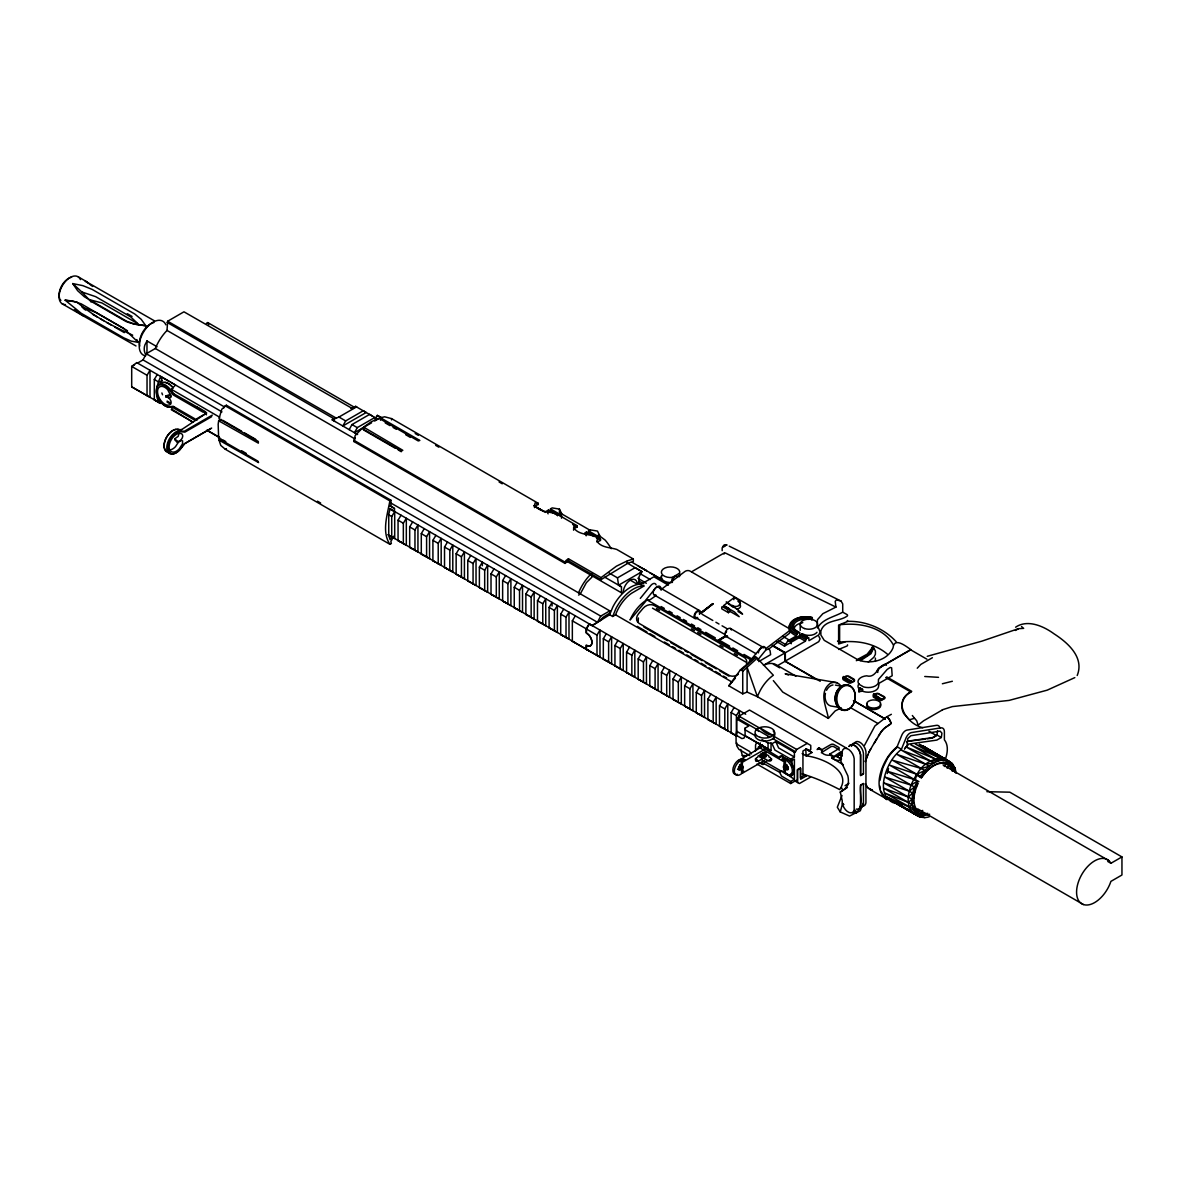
<?xml version="1.0" encoding="UTF-8"?>
<svg xmlns="http://www.w3.org/2000/svg" width="1181" height="1181" viewBox="0 0 1181 1181"><rect width="100%" height="100%" fill="white"/><g stroke="black" fill="none" stroke-linecap="round" stroke-linejoin="round"><path stroke-width="1.5" d="M722.167 550.671L722.167 547.91L723.85 545.135L727.142 544.987M875.401 661.404L875.416 658.112M733.859 599.668L733.873 598.132A1.786 0.856 53.1 0 1 734.951 597.734L739.675 600.967L740.487 603.491L739.365 604.347M534.506 507.623L534.565 505.926L538.167 504.523L538.167 503.254L391.546 418.605L384.652 416.804L380.503 417.749L380.503 420.17M573.582 530.18L573.641 528.483L577.243 527.095L577.243 525.811L550.479 510.281L550.479 508.878L552.177 507.904L559.44 509.1L561.506 513.292L561.506 518.179M761.952 739.542L768.063 743.085L771.031 743.1L771.031 750.585L745.078 735.615L743.941 738.184L741.889 738.553L736.073 735.202L736.693 731.275L745.595 736.413M879.889 780.479L882.871 767.694L887.389 758.438A32.596 18.822 -60 0 1 897.516 747.071M811.805 620.01L812.203 617.619L812.439 618.829M221.113 419.358L218.647 420.776L218.175 424.245L218.647 438.505L257.96 461.195L258.55 462.583L219.002 440.114L221.113 438.904M762.823 745.979A2.052 1.181 60 0 1 763.723 748.045L779.578 757.612L780.139 756.12L781.571 756.076L790.694 761.214L794.4 759.088L794.4 779.327L790.694 781.468L781.571 776.079L779.578 772.241L763.723 763.502A2.052 1.181 60 0 1 762.262 764.343L758.955 762.439M792.392 773.88L791.787 775.637L790.207 776.02L784.14 771.828M679.533 573.243L679.769 571.752A9.227 5.329 0 0 0 670.321 566.895A9.227 5.329 0 0 0 661.36 572.062A9.227 5.329 0 0 0 669.775 577.524L672.373 577.376L679.533 573.243L679.533 576.594M738.568 760.608L762.601 746.377M863.355 803.05L860.285 810.742L855.826 813.104L853.095 813.104M672.048 581.628L672.491 579.207L675.325 576.107L679.134 576.49M788.14 640.678L796.319 635.969L797.574 633.016L799.596 632.603L799.936 635.422L789.823 641.268M776.818 641.696L784.464 646.125L799.197 637.622L801.559 634.035L808.66 637.843L809 640.663L818.773 634.92L820.101 632.13L817.237 624.823L817.459 619.73L822.832 613.692L835.941 607.093L835.203 601.395L836.443 599.889L841.02 601.04L842.717 603.904L842.717 612.186L846.91 614.489A2.17 1.255 0 0 1 846.925 616.261C838.702 621.885 824.515 619.612 820.839 631.082L820.898 635.038L824.235 640.338L858.233 659.972C870.338 664.608 887.699 660.622 893.043 647.838C894.283 636.485 906.388 646.701 910.817 649.55L880.436 667.073A7.558 4.37 0 0 0 878.324 670.852M763.472 665.302L805.383 641.194L806.638 638.257L808.66 637.843M842.644 803.169L840.252 811.923L849.567 816.071L855.885 812.794C864.344 806.549 859.355 794.06 860.654 785.409L863.355 783.844M784.464 646.125L787.742 641.003L790.576 640.825L791.24 643.748M638.39 617.988L638.124 622.077M887.256 773.585L888.525 768.491M858.1 659.101L867.164 654.185L873.113 646.671C871.785 654.687 863.001 658.038 856.314 660.681M918.936 781.571L915.349 779.844C918.316 762.424 945.435 748.429 955.193 768.565L956.152 773.275L953.259 770.396L955.193 768.565L951.517 762.941L919.246 744.281L945.169 759.073L947.251 763.605L948.623 761.066L915.186 743.912L943.014 759.973L948.623 761.066M841.994 795.477L837.314 807.228L840.252 811.923M169.134 381.36L160.675 376.444C157.014 384.755 154.268 393.967 159.022 402.632L160.675 403.415L131.696 386.866L131.696 366.42L136.745 362.626L221.984 411.889M872.036 647.985L872.419 646.701M873.113 646.671L873.674 647.926L870.988 653.698L860.595 660.592M1077.205 675.502C1084.527 657.374 1067.816 642.7 1054.116 633.872C1043.65 626.225 1027.647 618.977 1015.601 627.2M193.153 422.34L171.525 409.025L172.795 407.489L194.791 420.185M437.206 563.086L589.127 650.79L586.145 649.24L586.145 645.136L588.773 646.037A7.293 4.207 60 0 0 591.947 642.361A7.721 4.458 60 0 0 588.537 634.581L586.455 632.898L586.455 629.03L589.422 623.981L592.257 625.679L609.647 614.74L612.732 607.211A32.315 18.66 -60 0 1 617.722 599.107A32.463 18.748 -60 0 1 639.261 584.226L641.18 584.137L653.905 576.786L668.387 585.156M612.673 616.497L615.744 608.953A32.315 18.66 -60 0 1 620.734 600.849A32.463 18.748 -60 0 1 642.287 585.968L644.206 585.879L631.51 593.32A28.743 16.593 -60 0 0 615.567 614.814L612.673 616.497L609.647 614.74M807.228 743.38L796.688 749.463L795.477 751.692L773.215 738.834L774.692 735.246A9.906 5.728 0 0 0 773.215 730.965M723.938 554.007L725.311 552.974L835.941 607.093M867.71 754.91L865.26 761.583L869.083 751.795L876.937 738.405M944.918 760.372C947.413 753.995 948.963 745.639 944.387 739.823L944.387 731.748A7.78 4.488 -60 0 0 940.74 727.865L911.407 732.589A6.333 3.661 -60 0 0 906.211 737.52L901.428 749.285A32.847 18.97 -60 0 0 893.072 758.069C884.584 769.835 876.376 794.636 893.072 802.681A32.847 18.97 -60 0 0 897.073 802.844M755.855 750.142L758.66 747.47M725.237 546.139L725.798 544.943M821.326 752.725L830.819 746.732A2.185 1.255 0 0 1 833.904 746.732L838.54 749.418A2.185 1.255 0 0 1 839.189 750.304M723.274 546.316L725.193 545.194M914.168 808.985L921.328 813.118L922.671 810.387M944.342 766.513L945.686 763.782A27.621 15.944 -60 0 0 921.328 777.851L917.268 775.504M178.73 441.709L175.452 446.698A10.304 5.949 -60 0 1 169.857 449.931M223.549 408.198L223.991 407.327M136.745 362.626L137.513 363.113L143.034 359.925L146.282 353.724L155.331 348.498A33.969 19.619 -60 0 1 164.912 332.747L167.008 330.414L167.658 321.232L183.956 311.814L352.661 408.715L350.934 408.227M596.995 655.455L596.995 635.127L599.978 630.078L599.978 657.049L586.455 649.358L586.455 645.505L588.537 646.243A7.721 4.458 60 0 0 591.917 642.361A7.293 4.207 60 0 0 588.773 635.024L586.145 632.898L586.145 628.794L589.127 623.819L591.961 625.487L597.483 622.298L600.73 616.098L609.78 610.872L609.78 613.101L602.841 617.442L599.815 620.97M862.588 691.136L858.897 691.712L859.886 687.8L862.588 689.35L862.588 691.136L863.606 691.564A10.26 5.92 0 0 0 878.398 687.224L879.151 683.253L892.172 675.739L891.625 667.826L890.179 667.457L887.182 669.435L878.457 679.444L878.398 682.588A10.26 5.92 0 0 1 863.606 686.929L859.133 684.345A10.26 5.92 0 0 1 866.662 675.812C875.918 678.617 877.719 665.685 885.366 664.224L886.414 665.272M859.886 687.8L858.823 691.594L858.823 689.807M886.901 799.67C872.848 789.366 880.406 767.488 888.732 755.604A32.847 18.97 -60 0 1 897.088 746.776L901.871 735.025A6.333 3.661 -60 0 1 907.067 730.079L936.4 725.355A7.78 4.488 -60 0 1 939.928 728.013M393.76 536.174L390.837 541.621L391.369 543.511L389.878 544.279L225.276 449.238L220.788 445.429L219.002 440.114M929.683 814.24A28.787 16.623 -60 0 1 921.962 814.728L920.59 814.063L919.217 816.602L891.404 800.541M736.693 734.671L736.693 718.993L738.996 716.144L749.522 710.061L810.771 745.418L810.771 749.507L809.059 750.496L806.52 748.931L802.947 750.998L802.947 776.463L800.438 777.91L800.438 767.857L797.308 769.658L797.308 779.726L790.694 783.534L756.947 764.063M864.551 745.27L874.914 725.946L886.754 716.764L889.692 719.539L891.109 723.422L885.145 727.762A38.013 12.43 -75.6 0 0 881.085 732.072L874.058 743.543M869.157 751.854L870.796 748.872M160.926 382.423L162.004 380.474L160.675 376.444M345.664 420.923L342.83 425.987L366.199 412.509L363.364 410.693L345.664 420.923L338.947 417.041L332.186 419.845L357.607 434.519M349.163 429.648L351.982 424.57L369.683 414.354L372.517 416.155M374.702 421.012L377.817 419.211L374.982 417.41L357.282 427.625L354.448 432.704L371.587 422.813M908.455 741.063L932.459 737.594L936.976 734.995L937.596 730.64M941.316 737.49L941.936 733.135L940.12 731.113L910.861 735.733L907.761 738.597L907.111 744.31L936.799 740.103L941.316 737.49L936.976 734.995M391.856 536.587L390.099 539.658L388.741 535.672L388.741 514.326L390.099 508.745L394.498 511.358L394.498 508.524L390.837 505.94L390.985 500.272L226.383 405.245L221.807 409.202L219.002 418.753L258.314 441.458L258.373 443.155L218.647 420.776M375.189 419.093L377.315 415.387L381.463 417.69M740.28 767.355L739.601 768.359L738.568 767.768L739.232 766.749A2.731 1.58 -60 0 0 739.616 764.638M741.845 768.255L741.461 772.566M608.614 662.157L608.614 641.829L611.596 636.78L611.596 663.752L603.329 659.101L603.329 638.773L606.296 633.725M620.232 668.859L620.232 648.546L623.214 643.483L623.214 670.468L614.947 665.818L614.947 645.49L617.914 640.427M631.85 675.576L631.85 655.248L634.832 650.2L634.832 677.171L626.565 672.52L626.565 652.192L629.532 647.144M643.468 682.278L643.468 661.951L646.45 656.902L646.45 683.888L638.183 679.223L638.183 658.909L641.15 653.846M655.086 688.995L655.086 668.667L658.068 663.619L658.068 690.59L649.801 685.94L649.801 665.612L652.768 660.563M666.704 695.698L666.704 675.37L669.686 670.321L669.686 697.292L661.419 692.642L661.419 672.314L664.386 667.265M678.322 702.4L678.322 682.087L681.304 677.023L681.304 704.009L673.037 699.359L673.037 679.031L676.019 673.967M689.94 709.117L689.94 688.789L692.922 683.74L692.922 710.711L684.655 706.061L684.655 685.733L687.637 680.684M701.558 715.819L701.558 695.491L704.54 690.442L704.54 717.428L696.273 712.763L696.273 692.45L699.255 687.386M713.176 722.536L713.176 702.208L716.158 697.159L716.158 724.13L707.891 719.48L707.891 699.152L710.873 694.103M724.794 729.238L724.794 708.91L727.776 703.861L727.776 730.832L719.509 726.182L719.509 705.854L722.492 700.805M736.413 735.94L731.128 732.899L731.128 712.571L734.11 707.508M736.413 734.257L736.413 715.627L739.395 710.563L739.395 717.768M147.035 395.709L147.035 375.278L150.002 370.288L150.002 397.259L131.696 386.866M159.022 402.632L154.312 399.916L154.312 379.485L157.294 374.495M391.723 536.986L391.723 516.555L394.705 511.565L394.705 538.536L387.767 534.698M403.341 543.703L403.341 523.257L406.323 518.267L406.323 545.253L398.056 540.647L398.056 520.201L401.038 515.211M414.959 550.405L414.959 529.974L417.941 524.984L417.941 551.955L409.674 547.349L409.674 526.918L412.656 521.928M426.592 557.122L426.592 536.676L429.559 531.686L429.559 558.672L421.292 554.066L421.292 533.62L424.274 528.63M438.21 563.824L438.21 543.378L441.177 538.403L441.177 565.374L432.91 560.768L432.91 540.337L435.892 535.347M449.828 570.526L449.828 550.095L452.795 545.105L452.795 572.076L444.528 567.485L444.528 547.039L447.51 542.049M461.446 577.243L461.446 556.797L464.413 551.807L464.413 578.793L456.146 574.187L456.146 553.741L459.129 548.752M473.064 583.945L473.064 563.514L476.032 558.524L476.032 585.496L467.765 580.89L467.765 560.458L470.747 555.469M484.682 590.662L484.682 570.216L487.65 565.227L487.65 592.212L479.383 587.607L479.383 567.16L482.365 562.171L482.365 565.773M496.3 597.365L496.3 576.918L499.268 571.944L499.268 598.915L491.016 594.309L491.016 573.877L493.983 568.888M507.919 604.067L507.919 583.635L510.901 578.646L510.901 605.617L502.634 601.026L502.634 580.58L505.601 575.59M519.537 610.784L519.537 590.338L522.519 585.348L522.519 612.334L514.252 607.728L514.252 587.282L517.219 582.292M531.155 617.486L531.155 597.055L534.137 592.065L534.137 619.036L525.87 614.43L525.87 593.999L528.837 589.009M542.773 624.203L542.773 603.757L545.755 598.767L545.755 625.753L537.488 621.147L537.488 600.701L540.455 595.711M554.391 630.905L554.391 610.459L557.373 605.484L557.373 632.455L549.106 627.849L549.106 607.403L552.073 602.428L552.073 606.015M566.009 637.607L566.009 617.176L568.991 612.186L568.991 639.157L560.724 634.566L560.724 614.12L563.691 609.13M586.145 649.24L572.342 641.268L572.342 620.822L575.324 615.832M157.058 346.756L146.975 340.94L144.909 344.926A16.755 13.301 -22.8 0 0 144.909 352.868L145.78 354.654M817.459 628.012C822.596 618.785 834.229 616.984 842.717 612.186M793.219 774.323L792.082 775.445L790.222 775.061M167.658 321.232L335.699 417.808L333.987 418.768L167.008 322.354M878.354 736.073L879.712 733.903A37.187 12.223 -75.9 0 1 886.37 726.846L890.695 724.086L890.784 722.285L887.876 717.443M355.141 437.634L353.99 441.561L565.005 563.396L568.43 560.783L601.07 579.62L628.085 563.116L633.341 561.403L633.311 558.997L616.748 549.431C610.001 547.275 601.159 547.807 596.833 541.119L597.556 538.772L600.494 539.245L600.494 540.514L596.892 541.902M947.088 768.108L948.771 765.568L942.969 762.217M848.991 783.224L845.05 785.675M565.005 563.396L566.29 560.281L568.43 558.775L601.07 577.612L616.379 566.201L626.904 561.049M949.864 765.273L951.517 762.941L946.424 763.295L947.088 759.959L922.715 745.89L948.063 760.948L953.288 764.727L951.532 766.912L955.193 768.565L944.121 762.173M929.255 816.78C921.505 819.481 912.027 814.728 909.193 807.095L886.724 796.865L916.308 814.728L917.962 812.38M773.334 680.625L782.737 692.066L828.353 718.388L835.188 710.918L841.241 707.877M847.013 748.444L757.434 696.716L747.101 692.081L742.746 693.852L728.825 685.807L740.354 669.937L744.783 666.01M764.668 760.372L742.391 773.201L742.879 768.846A2.731 1.58 -60 0 0 742.879 766.07L741.166 765.229L741.181 761.966L744.812 759.619M743.809 771.163L742.849 772.418A8.4 4.857 -60 0 1 734.331 771.149A8.4 4.857 -60 0 1 742.849 760.047L743.809 760.195L741.358 759.191A8.4 4.857 -60 0 0 733.18 767.827A8.4 4.857 -60 0 0 737.461 774.308M913.843 813.709L889.47 799.64L912.869 812.735L914.537 812.927L916.294 810.742L884.82 793.027L908.219 802.371L909.193 807.095L913.681 802.962L911.673 798.976L883.846 782.9L909.193 791.137L914.537 787.092L917.283 781.143L889.47 765.081L916.84 774.308L921.357 777.688L925.668 772.123A28.787 16.623 -60 0 1 945.863 762.882L947.251 763.605M640.294 598.398L651.071 585.186A5.182 2.982 -60 0 1 656.105 584.935M747.115 664.431L760.387 648.295A5.182 2.982 -60 0 1 765.421 648.044M757.508 660.238L765.037 650.982A5.182 2.982 -60 0 1 770.071 650.731L770.632 654.643L758.733 661.596M655.927 595.623L649.963 599.845L646.952 599.83L630.049 620.01A28.757 16.608 -60 0 1 644.959 601.085L655.721 587.872A5.182 2.982 -60 0 1 660.755 587.621L661.139 590.234M911.097 810.934L914.566 807.243L911.673 804.364L883.846 788.303L908.219 796.983L912.633 793.13L914.566 792.731L914.537 787.092L886.724 771.031L915.349 779.844M728.825 685.807L735.409 678.115M773.215 738.834L774.042 737.904M829.8 754.969L829.8 754.069L839.012 748.606A2.185 1.255 0 0 0 838.54 747.233L833.904 744.561A2.185 1.255 0 0 0 830.819 744.561L822.065 749.61L818.802 747.721L817.134 749.581L818.802 748.621L822.065 750.511C819.776 753.286 827.217 756.283 829.8 754.969L833.284 756.977L841.093 751.574M590.22 574.763L588.123 577.096A33.983 19.619 -60 0 0 578.557 592.847M917.253 668.21L920.796 664.431L932.4 657.714M224.656 406.471L226.383 405.245M205.686 411.829L172.795 393.258L171.289 389.287L175.556 385.036L170.699 382.26M742.746 693.852L742.731 671.325L757.139 658.186L754.984 656.946L749.61 661.522M740.354 669.937L741.55 669.981L756.061 656.916M918.036 725.208L923.572 720.809L942.541 709.84M629.429 579.694L637.238 584.211L639.054 582.632L639.054 576.638L641.947 571.707L635.186 567.633L617.486 577.849L609.012 572.962M843.574 676.565L842.939 677.289A2.259 1.299 0 0 0 843.574 678.411L848.519 681.26A2.259 1.299 0 0 0 850.468 681.629L851.708 681.26L851.708 682.131L853.819 680.906A2.244 1.299 0 0 0 853.819 679.075L848.873 676.226A2.244 1.299 0 0 0 845.699 676.226L843.574 677.436L843.574 676.565L851.708 681.26M843.574 678.101L842.939 678.809A2.259 1.299 0 0 0 843.574 679.931L848.519 682.795A2.259 1.299 0 0 0 850.468 683.149L853.819 681.57A2.244 1.299 0 0 0 853.819 679.725L848.873 676.875A2.244 1.299 0 0 0 848.298 676.639M699.329 613.899L712.955 603.86L700.938 613.397M699.536 613.899L712.704 603.609M701.086 613.131L712.955 603.86M395.03 448.101L363.586 429.943L363.586 427.109L371.262 421.779L378.939 418.236L418.251 440.941L419.816 440.439L380.503 417.749M723.554 605.632L728.707 608.245L730.035 611.418L739.203 616.703L734.479 611.935L723.554 605.632L734.006 597.704M728.397 612.673L727.88 610.843A1.786 0.856 52.8 0 0 726.477 609.012L722.846 606.916A1.786 0.856 52.7 0 0 721.768 607.314L721.753 608.835L728.397 612.673L730.035 611.418M765.45 648.945L788.583 631.407A3.691 2.436 -8.3 0 0 789.351 628.676L690.044 571.073A3.676 2.436 -8.3 0 0 684.862 571.53L661.729 589.068L661.035 588.655M768.683 649.092L788.923 633.739A3.676 2.436 -8.5 0 0 789.69 631.008M868.301 662.128L873.925 657.197L875.401 654.274L875.416 650.997L873.674 647.926M840.267 792.067L844.814 788.952L847.855 784.981A20.815 12.017 60 0 0 847.855 775.828L840.267 759.959L842.215 753.655A8.547 4.931 60 0 1 847.338 748.71A8.547 4.931 60 0 1 854.173 758.571L854.173 809.531A8.547 4.931 60 0 1 847.338 811.495A8.547 4.931 60 0 1 842.215 800.629L840.267 792.067L847.456 787.432M717.487 640.648L725.045 636.087M717.502 640.929L725.267 636.057M717.93 640.899L725.488 636.338M717.723 641.209L727.009 635.718M1074.828 677.614L1047.193 690.162L1009.076 700.407L952.358 706.592L942.364 709.781M1015.439 630.462L1018.48 628.676L1023.647 628.366L1021.521 626.55M206.439 323.299L207.723 322.561L354.728 407.445M162.004 380.474L159.022 382.201L154.312 379.485M206.719 413.01L181.106 429.958L177.43 429.53M196.873 418.694L206.173 413.32M212.3 415.107L184.472 431.168L182.346 431.257A12.888 7.44 -60 0 0 169.474 438.682A12.888 7.44 -60 0 0 169.474 453.563A12.888 7.44 -60 0 0 182.346 446.123L184.472 443.761L210.838 428.526M211.665 416.672L184.871 432.143L181.195 431.715A12.135 7.012 -60 0 0 169.975 439.893A12.135 7.012 -60 0 0 169.975 452.973A12.135 7.012 -60 0 0 181.195 448.19L184.871 443.525L211.665 428.053M177.563 442.595L177.563 441.517C182.154 441.458 185.624 432.955 179.232 433.309A10.304 5.949 -60 0 0 173.637 436.571L172.367 438.033A10.304 5.949 -60 0 0 172.382 452.057L173.637 452.116A10.304 5.949 -60 0 0 179.232 448.883L182.509 443.894L182.597 440.882L181.269 440.454L177.563 442.595L174.773 439.849L174.773 438.771L178.169 436.38L179.099 433.132M225.276 449.238L226.383 448.603M335.699 417.808L332.186 419.845L335.05 421.455M351.997 408.405L355.54 406.353L356.647 406.825L338.947 417.041M225.276 405.88L389.878 500.906L390.985 500.272M557.757 515.462L548.427 510.074L546.744 511.033L548.117 513.838M550.479 510.281L548.427 511.476L548.427 510.074M550.479 508.878L559.809 514.266L561.506 513.292M594.235 536.528L586.455 532.026L584.787 533L586.16 535.805M600.494 539.245L588.522 532.247L588.522 530.845L590.205 529.87L597.468 531.066L599.549 535.259L599.549 540.145M588.522 532.247L586.455 533.428L586.455 532.026M588.522 530.845L597.852 536.233L599.549 535.259M578.557 595.076L580.137 594.161L586.366 582.691L592.065 577.007L592.065 574.232M617.486 577.849L618.578 585.2L641.947 571.707L626.712 562.746M691.667 571.752L724.322 552.9M772.507 645.579L785.158 652.886L785.158 661.153L818.773 641.652L820.101 638.862L818.891 636.441M763.9 665.169A28.743 16.593 -60 0 1 776.286 664.77L777.615 665.582L785.335 661.124L785.335 652.68L772.64 645.343M771.031 750.585L745.108 735.94L745.078 728.116L748.784 725.99L736.693 718.993M762.04 744.783L758.394 746.879L759.575 747.558L762.011 746.171M762.513 745.167L758.866 747.263L784.169 761.863L783.8 765.746A2.731 1.58 60 0 0 783.8 768.536L784.287 772.891L762.011 760.047M741.004 760.047L743.307 758.763L744.783 759.678M771.031 743.1L772.049 743.69L775.755 741.55L794.4 752.312L795.477 751.692M766.233 748.488L742.509 762.188L742.199 765.834M764.993 752.076L757.981 756.135L757.7 757.375C754.895 757.08 754.777 763.9 757.7 760.431L757.981 761.346L766.395 756.49M760.756 756.12L759.575 756.8L762.365 758.409L763.546 757.73L763.546 752.341M763.723 763.088L766.853 761.287M760.269 756.165L768.698 761.036L771.4 758.719M779.578 757.612L782.043 756.194M784.464 765.524L785.513 764.919L785.483 761.642L781.896 759.353L783.461 758.453M781.866 759.309L785.321 758.881A8.4 4.857 60 0 1 793.248 766.661A8.4 4.857 60 0 1 790.473 774.205M772.049 743.69L774.898 750.053L790.694 759.162L794.4 757.021L794.4 752.312M802.165 773.909C815.111 777.659 827.807 783.416 839.661 789.587C852.667 770.839 821.681 757.493 806.136 755.87L805.752 748.887L811.938 752.518L806.136 755.87L802.165 753.581M779.578 772.241L782.043 770.824M784.464 769.54L785.513 768.949L784.834 767.93A2.731 1.58 60 0 1 784.834 765.155L785.513 764.919M833.284 756.977L831.616 757.936L843.352 764.727M836.207 756.18L839.868 755.043A16.386 9.463 60 0 0 842.142 756.091A16.386 9.463 60 0 1 839.898 754.999L838.85 754.379L841.33 752.947L842.393 753.552M810.535 777.113L799.389 783.549L794.562 780.774M863.429 773.717L860.609 775.341L860.609 754.895A8.547 4.931 60 0 0 855.487 746.038A8.547 4.931 60 0 0 849.065 746.377M1083.376 904.528A25.539 14.748 -60 0 1 1083.376 871.918A25.539 14.748 -60 0 1 1110.908 863.281L1121.95 856.919L1121.95 875.003L1110.908 881.38A25.539 14.748 -60 0 1 1083.376 904.528L917.637 808.852M134.604 364.767L131.696 366.42L147.035 375.278M886.783 716.823L891.36 714.298M845.05 641.977L838.613 643.999L838.613 625.133L846.925 621.723A2.17 1.255 0 0 0 847.486 620.497M881.971 698.739L880.746 699.108A2.259 1.299 0 0 1 878.797 698.739L873.851 695.889A2.244 1.299 0 0 1 873.851 694.044L881.971 699.61L884.51 698.06A2.244 1.299 0 0 0 884.097 696.554L877.911 693.336A2.259 1.299 0 0 0 875.962 693.705L873.851 694.915L873.851 694.044M1018.48 628.676L981.824 641.165L927.233 656.311M165.975 395.901L169.68 398.041L171.319 396.757L167.643 389.612A10.304 5.949 60 0 0 162.048 386.379L160.793 386.423A10.304 5.949 60 0 0 160.793 400.462L162.048 401.953A10.304 5.949 60 0 0 167.643 405.186C174.035 405.541 170.581 397.023 165.975 396.978L165.975 395.901L170.743 394.292M165.975 396.978L170.743 395.369M627.303 560.931L633.311 558.997M566.26 560.931L621.457 592.788L623.288 592.257A9.861 5.698 -60 0 1 630.27 580.181A9.861 5.698 -60 0 1 637.238 584.211M942.364 683.755L952.358 681.26M922.848 815.377L925.815 814.787L922.76 813.03M204.697 411.903L203.132 412.199L173.297 394.971L169.621 390.291A12.135 7.012 60 0 0 158.387 385.523A12.135 7.012 60 0 0 158.387 398.588A12.135 7.012 60 0 0 169.621 406.781L173.297 406.353L197.035 420.052M181.741 429.589L179.615 429.677A12.888 7.44 -60 0 0 165.606 439.362A12.888 7.44 -60 0 0 169.695 452.559M389.878 544.279C381.507 531.908 387.412 514.606 389.878 500.906M858.897 689.925L862.588 689.35M838.613 649.461L846.925 646.037A2.17 1.255 0 0 0 847.486 644.826M927.159 738.834L932.459 738.022L936.577 735.645L928.945 731.246M782.87 759.885L783.83 759.737A8.4 4.857 60 0 1 790.104 764.181A8.37 4.827 60 0 1 791.742 767.517A8.4 4.857 60 0 1 791.757 773.466M910.743 740.959L925.387 739.099M889.47 799.64L915.777 814.61L920.59 814.063M201.464 409.807L196.356 406.869M917.947 724.558L916.677 720.69L914.507 718.314L909.385 719.805L903.716 713.531C899.494 705.825 903.037 695.653 911.009 692.11L885.691 677.495M740.782 749.448L742.318 755.589L744.443 755.515M938.526 677.333L924.753 676.492M837.506 641.062L839.617 642.169C856.594 640.161 874.324 642.833 887.654 654.392M846.866 621.383C865.127 620.615 883.846 628.233 896.187 641.711M65.117 300.181L72.809 301.037L81.149 303.827L123.71 328.392L138.192 342.372L131.194 341.117L123.71 337.825L81.149 313.245L65.117 300.181L77.045 302.129C93.343 316.183 113.155 326.458 132.685 335.168M986.888 791.683L1009.829 792.185L1121.95 856.919M722.728 546.729L724.071 546.773M748.37 755.013L743.513 756.253L742.318 755.589M767.93 736.811L769.481 736.9L757.051 729.725L758.615 731.423M132.493 323.845L145.839 325.764L141.233 319.357L134.708 313.969L92.148 289.404L82.847 285.64L72.764 283.588L77.592 290.644L84.397 296.8L126.943 321.38L135.992 324.347L145.839 325.764M920.014 815.569L917.312 815.318L914.419 813.369M841.182 686.781C839.13 681.703 831.852 680.906 828.398 684.921C819.009 693.97 826.789 707.891 828.353 718.388M741.166 765.229L741.845 765.465A2.731 1.58 -60 0 1 740.62 769.776A2.731 1.58 -60 0 1 738.524 767.96A2.731 1.58 -60 0 1 741.845 765.465M835.439 685.128L842.097 686.235M838.953 707.36L830.642 705.972A10.718 7.898 -80.6 0 1 825.416 693.38M836.886 682.648L785.158 673.82L788.391 674.986M72.764 283.588L81.755 291.928L95.661 296.667L130.678 316.877L139.506 325.277M173.932 406.722L171.806 406.633A12.888 7.44 60 0 1 157.796 396.949M538.167 503.254L535.214 502.781L534.506 505.143C539.702 512.702 549.859 511.181 557.506 514.429L557.506 515.698M577.243 525.811L574.306 525.338L573.582 527.7C578.779 535.273 588.935 533.738 596.582 536.986L596.582 538.256M811.982 618.519L802.342 617.914A13.522 7.809 0 0 0 796.274 630.979L798.681 632.366M812.203 617.619L809.738 617.043A15.102 8.725 0 0 0 792.761 621.103A15.102 8.725 0 0 0 795.153 631.628L797.574 633.016M812.38 617.648L810.077 617.087A16.372 9.448 0 0 0 791.654 621.486A16.372 9.448 0 0 0 794.252 632.913L796.673 634.3M872.434 790.237L867.636 787.683L865.26 783.712L867.71 787.712M872.346 790.207L869.157 788.997L887.389 799.434M947.059 760.343L939.559 757.981L910.743 744.812L938.57 760.874L943.014 759.973L935.116 758.881L906.093 746.938L933.905 763L938.57 760.874L930.466 761.007L901.443 750.186L929.255 766.248L933.905 763L925.815 764.255L896.999 754.423L924.812 770.484L929.255 766.248L921.372 768.491L892.467 760.224L920.279 776.286L924.812 770.484L916.84 774.308C911.319 782.531 907.598 792.348 908.219 802.371L913.681 798.046L912.633 793.13L914.537 787.092L916.294 787.255L917.283 781.143L911.097 785.099L884.82 777.068L912.633 793.13L911.673 804.364L914.537 812.927M81.755 306.898L95.661 312.375L127.489 330.754M785.203 772.241L785.513 768.949M130.84 323.24L125.895 321.424L90.893 301.214M652.503 608.156L746.008 662.142M154.431 320.833L85.165 281.063L88.841 283.661M729.223 546.168L841.02 601.04M842.584 803.877L843.898 804.527M533.723 505.689L541.99 510.295L539.008 508.745M638.286 566.068L646.553 570.674L643.586 569.124M649.904 572.77L661.36 579.207M154.312 399.916L157.294 401.466M398.056 540.647L401.038 542.197M409.674 547.349L412.656 548.899M421.292 554.066L424.274 555.616M432.91 560.768L435.892 562.318L389.42 535.48M444.528 567.485L447.51 569.021M456.146 574.187L459.129 575.738M467.765 580.89L470.747 582.44M479.383 587.607L482.365 589.157M491.016 594.309L493.983 595.859M502.634 601.026L505.601 602.561M514.252 607.728L517.219 609.278M525.87 614.43L528.837 615.98M537.488 621.147L540.455 622.697M549.106 627.849L552.073 629.399M560.724 634.566L563.691 636.101M572.342 641.268L575.324 642.818M135.992 345.974L84.397 316.538L74.388 309.776M171.289 409.718L192.813 421.986M586.455 649.358L736.752 736.014M603.329 659.101L606.296 660.696M614.947 665.818L617.914 667.413M626.565 672.52L629.532 674.115M638.183 679.223L641.15 680.832M649.801 685.94L652.768 687.534M661.419 692.642L664.386 694.236M673.037 699.359L676.019 700.953M684.655 706.061L687.637 707.655M696.273 712.763L699.255 714.372M707.891 719.48L710.873 721.074M719.509 726.182L722.492 727.776M731.128 732.899L734.11 734.493M931.927 752.179L948.063 760.948M618.578 585.2L621.457 586.809L621.457 592.788M926.864 659.175L910.699 649.845L879.358 667.944A7.234 4.178 0 0 0 877.793 672.491M886.71 676.875L911.762 691.343C891.596 700.983 906.521 723.909 922.833 727.717M799.596 632.603L797.175 631.215A12.238 7.071 0 0 1 795.226 622.682A12.238 7.071 0 0 1 809 619.39M801.559 634.035L807.76 637.607M800.438 634.669L806.638 638.257M799.537 635.954L805.737 639.526M796.319 635.969L793.912 634.566A16.859 9.743 0 0 1 789.543 625.162M799.197 637.622L805.383 641.194M782.914 636.411L790.576 640.825M737.992 611.507L742.583 614.15C740.856 610.961 713.915 593.497 732.914 607.034M879.151 694.354L884.097 697.203A2.244 1.299 0 0 1 884.51 698.709L880.746 700.628A2.259 1.299 0 0 1 878.797 700.274L873.851 697.41A2.244 1.299 0 0 1 873.438 695.904M560.34 513.1L590.382 530.446M598.295 535.008L605.159 540.101A33.924 19.59 60 0 1 611.241 548.707M843.574 677.436L847.633 679.784M875.21 695.698L880.627 698.827M672.491 579.207L673.465 579.768M778.84 640.604L784.907 644.103M415.181 433.516L418.325 435.346M435.686 445.37L438.86 447.2M499.076 481.966L502.25 483.797M537.119 503.918L538.167 504.523M572.682 524.467L577.243 527.095M632.293 562.436L662.187 579.856M377.315 415.387L381.876 418.03M535.037 506.457L545.342 512.406M668.461 584.255L663.84 581.598A12.209 7.042 0 0 1 661.537 575.678M772.33 645.653L783.402 652.045M385.227 422.901L389.937 425.618M393.081 427.433L396.24 429.249M405.674 434.697L410.383 437.428M355.54 406.353L377.817 419.211M639.63 573.39L650.259 579.531M658.703 587.046L699.58 610.651M730.449 628.469L763.827 647.734A4.547 2.628 -60 0 0 760.564 648.709A4.547 2.628 -60 0 0 758.364 652.916M785.158 661.153L820.205 681.26M885.204 718.904L853.435 700.569L885.174 719.081M816.794 679.606L784.981 661.242L784.981 652.96M702.016 614.223L712.822 620.468M715.907 622.254L718.993 624.026M722.078 625.812L726.714 628.484M637.902 578.232L646.332 583.266M639.069 581.17L643.748 583.872M942.217 758.335L945.258 760.092M953.288 764.727L949.834 762.734L953.51 769.259M637.917 582.927L642.612 585.628M695.491 617.53L725.001 634.566M777.615 665.582L795.876 676.123M850.497 707.655L877.896 723.481M363.586 427.109L402.824 450.315L401.319 451.112L362.006 428.423L355.141 435.627L353.99 441.561M654.156 594.929L695.019 618.519M725.887 636.338L756.091 653.772M773.378 664.194L779.726 667.856M398.174 449.917L401.319 451.733M943.029 764.889L1108.752 860.58M351.982 424.57L357.282 427.625M1107.734 861.451L1110.908 863.281M661.094 606.547L664.283 608.392M669.066 611.153L672.255 612.998M677.038 615.759L680.226 617.604M683.415 619.435L686.604 621.28M691.387 624.04L694.576 625.886M697.764 627.716L700.953 629.562M705.736 632.322L715.302 637.843M720.085 640.604L729.651 646.125M732.84 647.97L737.623 650.731M744 654.422L751.972 659.013M646.952 599.83L751.603 660.253M604.746 577.155L621.457 586.809M897.088 746.776L901.428 749.285M656.385 608.614L659.574 610.444M691.357 628.794L694.531 630.624M697.705 632.47L700.894 634.3M719.952 645.313L723.141 647.144M734.257 653.565L737.446 655.411M78.212 276.841L87.202 282.023M167.008 330.414L354.152 438.476M353.99 440.292L565.005 562.112M127.297 313.688L132.065 316.449M136.848 323.136L101.832 302.926L89.372 299.649L91.011 301.982M643.852 627.008L667.486 640.663M670.646 642.479L681.673 648.841M684.818 650.672L687.977 652.488M691.121 654.304L702.164 660.681M705.308 662.497L716.336 668.859M719.495 670.675L728.943 676.137M637.312 626.388L646.878 631.924M650.067 633.754L654.85 636.515M664.416 642.036L669.199 644.796M672.388 646.642L675.576 648.487M678.765 650.332L683.548 653.093M686.737 654.924L691.52 657.684M694.708 659.529L697.897 661.375M701.086 663.22L705.869 665.981M709.058 667.811L712.246 669.657M715.435 671.502L720.218 674.262M723.407 676.093L726.595 677.938M155.331 348.498L609.78 610.872M615.567 614.814L732.102 682.101M92.472 314.249L97.255 317.01M100.444 318.84L103.618 320.686M106.807 322.516L111.575 325.277M114.764 327.122L124.315 332.629M62.047 303.709L83.379 316.021M146.282 353.724L600.73 616.098M837.049 756.681A16.386 9.463 60 0 0 841.492 758.217A16.386 9.463 60 0 1 836.989 756.681L835.927 756.061L832.206 758.217L833.269 758.822A16.386 9.463 60 0 0 841.463 759.634M829.8 754.069L833.284 756.091M143.034 359.925L223.888 406.604M390.69 502.914L597.483 622.298M916.677 809.502L919.719 811.258M389.715 505.763L394.498 508.524M389.42 508.509L745.728 714.225M808.764 750.688L811.938 752.518M922.509 816.351L924.812 817.68M389.892 508.878L393.066 510.709M888.496 798.651L920.767 817.311M738.996 716.144L759.516 727.998M774.042 736.383L796.688 749.463M171.289 389.287L219.696 417.233M387.767 514.266L391.723 516.555M398.056 520.201L403.341 523.257M409.674 526.918L414.959 529.974M421.292 533.62L426.592 536.676M432.91 540.337L438.21 543.378M444.528 547.039L449.828 550.095M456.146 553.741L461.446 556.797M467.765 560.458L473.064 563.514M479.383 567.16L484.682 570.216M491.016 573.877L496.3 576.918M502.634 580.58L507.919 583.635M514.252 587.282L519.537 590.338M525.87 593.999L531.155 597.055M537.488 600.701L542.773 603.757M549.106 607.403L554.391 610.459M560.724 614.12L566.009 617.176M572.342 620.822L586.145 628.794M586.455 629.03L596.995 635.127M603.329 638.773L608.614 641.829M614.947 645.49L620.232 648.546M626.565 652.192L631.85 655.248M638.183 658.909L643.468 661.951M649.801 665.612L655.086 668.667M661.419 672.314L666.704 675.37M673.037 679.031L678.322 682.087M684.655 685.733L689.94 688.789M696.273 692.45L701.558 695.491M707.891 699.152L713.176 702.208M719.509 705.854L724.794 708.91M731.128 712.571L736.413 715.627M222.678 420.259L241.559 431.154M244.703 432.969L255.701 439.332M737.771 718.373L757.922 730.02M794.4 757.021L778.604 747.913L775.755 741.55M755.825 736.014L745.108 729.828L745.078 728.116M781.35 756.047L788.111 760.298M167.052 402.057L169.178 403.282M783.357 758.438L785.66 759.737M803.316 774.042L806.505 775.873L800.644 779.253L800.644 768.359L797.662 770.086L797.662 782.56M206.941 430.135L219.489 437.383M803.818 774.736L806.136 776.197M207.206 430.46L219.696 437.664M222.678 439.804L225.822 441.62M241.559 450.699L246.268 453.43M763.088 752.577L768.698 755.81L768.979 757.065C771.769 756.77 771.887 763.576 768.979 760.121M317.453 501.187L320.656 503.032M794.4 779.327L783.844 772.241M749.787 755.648L738.922 749.374L736.693 745.802L736.693 742.775M755.264 759.029L757.7 760.431M741.166 769.259L742.199 769.864M892.939 801.249L915.777 814.61M922.715 745.89L945.169 759.073M207.723 322.561L208.697 324.627M886.724 796.865L912.869 812.735M945.892 762.586L951.738 766.572L952.713 771.296M90.096 284.591L92.605 286.422M83.142 308.256L85.682 310.116M917.091 812.469L921.372 815.687M859.886 689.571L859.133 688.981A10.26 5.92 0 0 1 859.133 683.607M89.594 300.122L81.755 291.928M885.647 798.533L880.849 791.049M173.932 394.129L171.806 391.767A12.888 7.44 60 0 0 156.955 386.6M854.882 810.122L856.978 812.159M853.789 810.757L855.885 812.794M174.773 438.771L177.563 441.517M757.139 658.186L773.363 675.237A28.772 16.608 -60 0 0 757.434 696.716L747.101 667.354L747.101 692.081M741.55 669.981L742.731 671.325M204.549 411.593L206.468 414.826M912.352 715.509L914.507 718.314M738.553 601.823L738.036 601.159L738.981 601.705A3.986 2.628 -8.4 0 1 739.011 605.454A3.986 2.628 -8.4 0 1 733.401 605.927L732.471 605.381L733.283 606.754M901.118 804.453L901.871 805.59M751.382 753.906L749.463 751.396L736.073 743.676L736.073 735.202M786.398 767.03L787.063 768.049L788.111 767.443L787.432 766.439A2.731 1.58 60 0 1 787.004 764.801M136.834 339.611L138.192 342.372M893.308 644.87C883.226 626.58 858.867 622.402 839.617 624.779L839.617 642.169M791.787 759.767L792.392 767.222M59.729 298.645L59.36 297.538A13.567 7.839 -60 0 1 59.36 292.047L60.231 288.932A13.567 7.839 -60 0 1 71.598 277.166M802.46 634.271L802.8 635.54M879.889 786.044L880.199 788.642M916.294 810.742L916.308 814.728M951.517 762.941L951.532 766.912M859.104 689.97L859.104 691.741M822.065 749.61L822.065 750.511M818.802 747.721L818.802 748.621M800.216 624.218L800.216 630.359M790.694 759.162L790.694 761.214M790.694 781.468L790.694 783.534M768.063 743.085L768.063 749.197M762.365 753.02L762.365 758.409M760.239 742.879L760.239 746.525M755.53 751.057L755.53 745.595A4.827 2.79 60 0 1 758.955 743.617M672.373 577.376L672.373 582.41L669.775 582.543A9.227 5.329 0 0 1 661.67 575.87M601.07 577.612L601.07 579.62M597.852 536.233L597.852 537.635M568.43 558.775L568.43 560.783M559.809 514.266L559.809 515.669M559.44 509.1L559.44 512.362M391.546 418.605L391.546 419.875M146.975 340.94L146.975 354.595M948.771 765.568A27.621 15.944 -60 0 1 952.166 771.031M927.749 813.325A27.621 15.944 -60 0 1 921.328 813.118M918.242 811.332A27.621 15.944 -60 0 1 918.242 783.21M774.219 736.9A9.758 5.639 0 0 1 762.276 740.886A9.758 5.639 0 0 1 755.368 733.991M764.447 763.989A1.919 1.107 0 0 1 762.114 763.576A1.919 1.107 0 0 1 762.365 762.188M740.28 764.565A2.731 1.58 -60 0 1 740.133 767.62A2.731 1.58 -60 0 1 737.564 769.274M761.066 753.463A1.698 0.989 60 0 1 762.276 755.545A1.698 0.989 60 0 1 761.066 756.239M788.317 768.979A2.746 1.58 60 0 1 786.384 767.06A2.746 1.58 60 0 1 786.147 764.565M766.129 755.486A1.698 0.989 -60 0 1 764.402 755.235A1.698 0.989 -60 0 1 766.129 752.991M771.68 759.708A1.698 0.989 -60 0 1 771.68 759.103M783.815 772.094A8.4 4.857 60 0 0 790.104 774.898A8.37 4.827 60 0 0 791.742 773.437M80.441 279.602A15.693 9.064 -60 0 0 64.187 282.909L63.065 284.503A15.693 9.064 -60 0 0 65.413 304.595M60.881 300.402A13.567 7.839 -60 0 1 60.246 299.605M139.801 346.077A15.678 9.049 -60 0 1 143.462 330.931L144.599 329.322A15.678 9.049 -60 0 1 153.943 322.546M145.617 355.88A19.546 11.279 -60 0 1 144.23 330.931A19.546 11.279 -60 0 1 165.886 324.834M841.463 787.683A16.386 9.463 60 0 1 842.909 790.547M863.237 806.047A8.547 4.931 60 0 0 865.939 802.726L865.953 751.78A8.547 4.931 60 0 0 860.831 742.908A8.547 4.931 60 0 0 854.468 743.248M862.041 806.933A8.547 4.931 60 0 0 863.459 804.172L863.459 783.431L860.536 785.114L860.536 805.855A8.547 4.931 60 0 1 856.269 809.088M851.471 746.362A8.547 4.931 60 0 1 857.45 743.838A8.547 4.931 60 0 1 863.429 753.271L863.459 773.968L860.536 775.651L860.536 754.91A8.547 4.931 60 0 0 855.413 746.038A8.547 4.931 60 0 0 849.124 746.377M697.203 617.353A3.425 1.978 -60 0 1 694.797 616.305A3.425 1.978 -60 0 1 696.569 612.23A3.425 1.978 -60 0 1 699.432 612.201M726.035 632.721A3.425 1.978 -60 0 1 726.566 631.51M816.972 632.278A8.71 5.034 0 0 1 802.77 633.917M880.244 703.95A7.056 4.074 0 0 1 873.719 709.589A7.056 4.074 0 0 1 867.194 703.95M826.538 690.265A10.718 7.898 -80.6 0 1 832.974 684.965M836.606 704.378A10.718 7.898 -80.6 0 1 840.488 687.519M847.884 709.176A12.858 9.478 -80.4 0 1 835.351 696.923A12.858 9.478 -80.4 0 1 850.409 686.427M907.982 808.808A6.333 3.661 -60 0 1 906.993 808.645M738.376 674.262A8.444 6.584 -32.2 0 1 729.061 675.34L639.246 623.479A8.444 6.599 -32.1 0 1 638.537 613.751L643.055 608.363A8.444 6.599 -32.4 0 1 654.289 605.513L744.104 657.374A8.444 6.599 -32.4 0 1 746.141 664.992M740.31 605.263A3.986 2.628 -8.3 0 1 737.047 609.042M697.809 617.958A4.547 2.628 -60 0 1 694.088 616.63A4.547 2.628 -60 0 1 697.484 610.769A4.547 2.628 -60 0 1 700.481 613.338M655.927 594.944A4.547 2.628 -60 0 1 653.226 592.641A4.547 2.628 -60 0 1 656.267 587.37A4.547 2.628 -60 0 1 659.603 588.581M727.658 636.367A4.547 2.628 -60 0 1 724.957 634.049A4.547 2.628 -60 0 1 728.013 628.794A4.547 2.628 -60 0 1 731.349 629.99M875.962 694.354A2.259 1.299 0 0 1 877.203 693.985M845.699 676.875A2.244 1.299 0 0 1 846.26 676.639M906.506 741.889A32.596 18.822 -60 0 1 910.817 740.9M794.075 629.237A11.751 6.791 0 0 1 802.8 622.682M166.595 451.039A12.135 7.012 -60 0 1 165.517 439.14A12.135 7.012 -60 0 1 175.939 429.471M170.049 402.691A10.304 5.949 60 0 1 167.2 401.053M162.565 394.794A10.304 5.949 60 0 1 161.886 392.948M160.527 383.692A12.888 7.44 60 0 1 173.164 388.077M165.34 382.555A12.135 7.012 60 0 1 171.909 386.349M907.982 744.635L904.543 748.843L907.982 744.635M772.536 735.143L770.986 735.04A21.686 12.519 60 0 1 761.671 729.666L760.106 727.968L772.536 735.143M759.914 737.313A9.758 5.639 0 0 0 774.559 732.441A9.758 5.639 0 0 0 759.914 727.555A9.758 5.639 0 0 0 759.914 737.313M784.479 766.631A2.746 1.58 60 0 0 787.609 769.85A2.746 1.58 60 0 0 787.107 765.731A2.746 1.58 60 0 0 784.479 766.631M804.571 628.558A8.71 5.034 0 0 0 817.636 624.218A8.71 5.034 0 0 0 804.571 619.863A8.71 5.034 0 0 0 804.571 628.558M868.124 706.474A7.056 4.074 0 0 0 880.244 705.544A7.056 4.074 0 0 0 872.803 699.949A7.056 4.074 0 0 0 868.124 706.474M852.224 705.884A12.327 9.079 -80.6 0 0 848.785 685.733A12.327 9.079 -80.6 0 0 837.049 701.558A12.327 9.079 -80.6 0 0 852.224 705.884M852.151 706.179A12.858 9.478 -80.5 0 0 848.548 685.142A12.858 9.478 -80.5 0 0 836.31 701.662A12.858 9.478 -80.5 0 0 852.151 706.179"/></g></svg>
